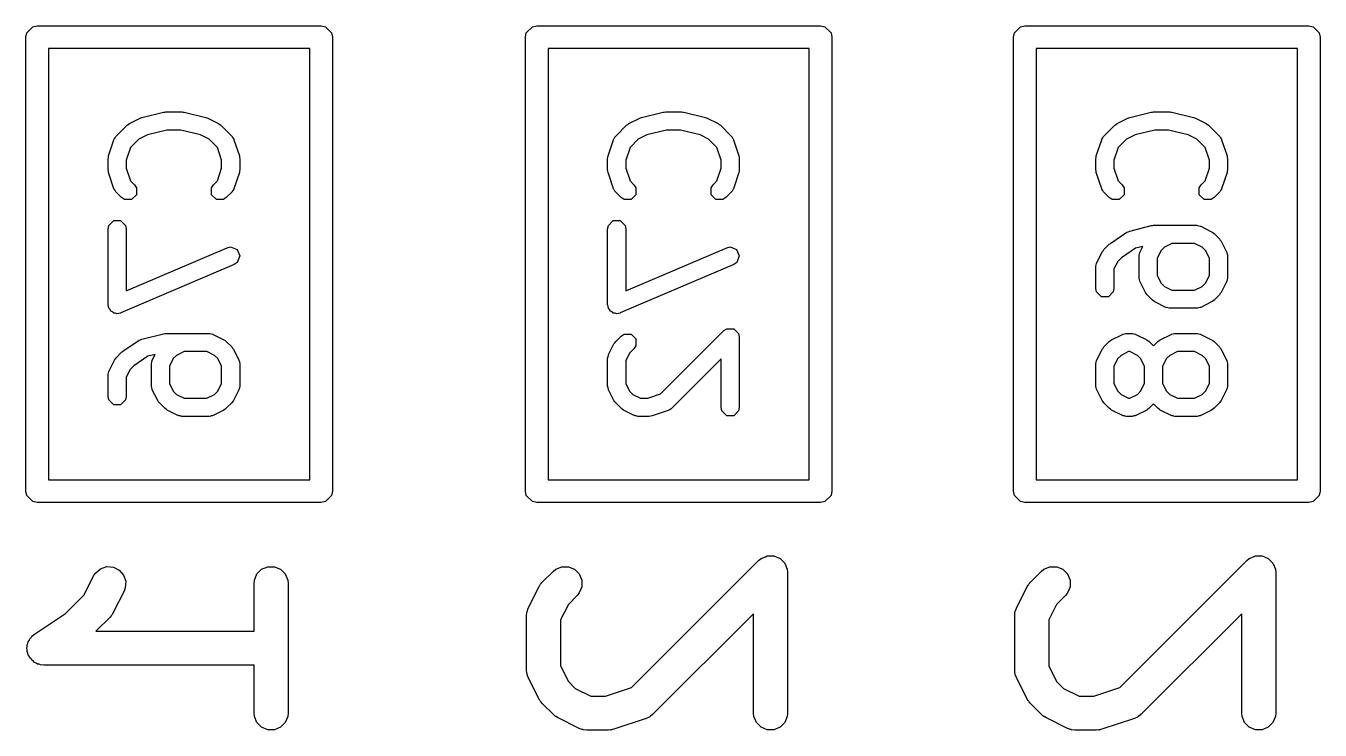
# Model space of a CAD drawing. Extents: x 2.01 to 5.6, y -4.28 to -1.65.
# Drawn here: x 3.4577 to 3.6821, y -3.9332 to -3.811 of the extents above; entities that cross this region are included whole.
import ezdxf

# ---------------------------------------------------------------- set-up
doc = ezdxf.new("R2010")
doc.units = 0
doc.header["$MEASUREMENT"] = 0
doc.layers.add('BLACK', color=7, linetype='CONTINUOUS')

msp = doc.modelspace()

# ---------------------------------------------------------------- linework, layer by layer
at = {"layer": 'BLACK', "linetype": 'CONTINUOUS'}
for p, q in [((3.45768, -3.81299), (3.45783, -3.81224)), ((3.45783, -3.81224), (3.45889, -3.81117)), ((3.45889, -3.81117), (3.45965, -3.81102)), ((3.45965, -3.81102), (3.50886, -3.81102)), ((3.50886, -3.81102), (3.50961, -3.81117)), ((3.50961, -3.81117), (3.51068, -3.81224)), ((3.51068, -3.81224), (3.51083, -3.81299)), ((3.54429, -3.81299), (3.54444, -3.81224)), ((3.54444, -3.81224), (3.54551, -3.81117)), ((3.54551, -3.81117), (3.54626, -3.81102)), ((3.54626, -3.81102), (3.59547, -3.81102)), ((3.59547, -3.81102), (3.59623, -3.81117)), ((3.59623, -3.81117), (3.59729, -3.81224)), ((3.59729, -3.81224), (3.59744, -3.81299)), ((3.62894, -3.81299), (3.62909, -3.81224)), ((3.62909, -3.81224), (3.63015, -3.81117)), ((3.63015, -3.81117), (3.63091, -3.81102)), ((3.63091, -3.81102), (3.68012, -3.81102)), ((3.68012, -3.81102), (3.68087, -3.81117)), ((3.68087, -3.81117), (3.68194, -3.81224)), ((3.68194, -3.81224), (3.68209, -3.81299)), ((3.45768, -3.89173), (3.45768, -3.81299)), ((3.46161, -3.81496), (3.46161, -3.88976)), ((3.50689, -3.81496), (3.46161, -3.81496)), ((3.50689, -3.88976), (3.50689, -3.81496)), ((3.51083, -3.81299), (3.51083, -3.89173)), ((3.54429, -3.89173), (3.54429, -3.81299)), ((3.54823, -3.81496), (3.54823, -3.88976)), ((3.5935, -3.81496), (3.54823, -3.81496)), ((3.5935, -3.88976), (3.5935, -3.81496)), ((3.59744, -3.81299), (3.59744, -3.89173)), ((3.62894, -3.89173), (3.62894, -3.81299)), ((3.63287, -3.81496), (3.63287, -3.88976)), ((3.67815, -3.81496), (3.63287, -3.81496)), ((3.67815, -3.88976), (3.67815, -3.81496)), ((3.68209, -3.81299), (3.68209, -3.89173)), ((3.47781, -3.82693), (3.48156, -3.82599)), ((3.48156, -3.82599), (3.48176, -3.82598)), ((3.48176, -3.82598), (3.48195, -3.82595)), ((3.48195, -3.82595), (3.48476, -3.82595)), ((3.48476, -3.82595), (3.48495, -3.82598)), ((3.48495, -3.82598), (3.48514, -3.82599)), ((3.48514, -3.82599), (3.48889, -3.82693)), ((3.56443, -3.82693), (3.56818, -3.82599)), ((3.56818, -3.82599), (3.56837, -3.82598)), ((3.56837, -3.82598), (3.56856, -3.82595)), ((3.56856, -3.82595), (3.57137, -3.82595)), ((3.57137, -3.82595), (3.57156, -3.82598)), ((3.57156, -3.82598), (3.57175, -3.82599)), ((3.57175, -3.82599), (3.5755, -3.82693)), ((3.64907, -3.82693), (3.65282, -3.82599)), ((3.65282, -3.82599), (3.65302, -3.82598)), ((3.65302, -3.82598), (3.65321, -3.82595)), ((3.65321, -3.82595), (3.65602, -3.82595)), ((3.65602, -3.82595), (3.65621, -3.82598)), ((3.65621, -3.82598), (3.6564, -3.82599)), ((3.6564, -3.82599), (3.66015, -3.82693)), ((3.47333, -3.83016), (3.47521, -3.82828)), ((3.47521, -3.82828), (3.47542, -3.82814)), ((3.47542, -3.82814), (3.47562, -3.82799)), ((3.47562, -3.82799), (3.47749, -3.82705)), ((3.47749, -3.82705), (3.47766, -3.827)), ((3.47766, -3.827), (3.47781, -3.82693)), ((3.48889, -3.82693), (3.48905, -3.827)), ((3.48905, -3.827), (3.48921, -3.82705)), ((3.48921, -3.82705), (3.49109, -3.82799)), ((3.49109, -3.82799), (3.49129, -3.82814)), ((3.49129, -3.82814), (3.4915, -3.82828)), ((3.4915, -3.82828), (3.49337, -3.83016)), ((3.55995, -3.83016), (3.56182, -3.82828)), ((3.56182, -3.82828), (3.56203, -3.82814)), ((3.56203, -3.82814), (3.56223, -3.82799)), ((3.56223, -3.82799), (3.56411, -3.82705)), ((3.56411, -3.82705), (3.56427, -3.827)), ((3.56427, -3.827), (3.56443, -3.82693)), ((3.5755, -3.82693), (3.57566, -3.827)), ((3.57566, -3.827), (3.57583, -3.82705)), ((3.57583, -3.82705), (3.5777, -3.82799)), ((3.5777, -3.82799), (3.5779, -3.82814)), ((3.5779, -3.82814), (3.57811, -3.82828)), ((3.57811, -3.82828), (3.57999, -3.83016)), ((3.64459, -3.83016), (3.64647, -3.82828)), ((3.64647, -3.82828), (3.64668, -3.82814)), ((3.64668, -3.82814), (3.64688, -3.82799)), ((3.64688, -3.82799), (3.64875, -3.82705)), ((3.64875, -3.82705), (3.64892, -3.827)), ((3.64892, -3.827), (3.64907, -3.82693)), ((3.66015, -3.82693), (3.66031, -3.827)), ((3.66031, -3.827), (3.66047, -3.82705)), ((3.66047, -3.82705), (3.66235, -3.82799)), ((3.66235, -3.82799), (3.66255, -3.82814)), ((3.66255, -3.82814), (3.66276, -3.82828)), ((3.66276, -3.82828), (3.66463, -3.83016)), ((3.47299, -3.83067), (3.47313, -3.83046)), ((3.47299, -3.8307), (3.47299, -3.83067)), ((3.47313, -3.83046), (3.47326, -3.83024)), ((3.47326, -3.83024), (3.47329, -3.83022)), ((3.47329, -3.83022), (3.47333, -3.83016)), ((3.47875, -3.82994), (3.47725, -3.83069)), ((3.48214, -3.8291), (3.47875, -3.82994)), ((3.48456, -3.8291), (3.48214, -3.8291)), ((3.48796, -3.82994), (3.48456, -3.8291)), ((3.48945, -3.83069), (3.48796, -3.82994)), ((3.49337, -3.83016), (3.49341, -3.83022)), ((3.49341, -3.83022), (3.49345, -3.83024)), ((3.49345, -3.83024), (3.49357, -3.83046)), ((3.49357, -3.83046), (3.49371, -3.83067)), ((3.49371, -3.83067), (3.49371, -3.8307)), ((3.55961, -3.83067), (3.55975, -3.83046)), ((3.55961, -3.8307), (3.55961, -3.83067)), ((3.55975, -3.83046), (3.55987, -3.83024)), ((3.55987, -3.83024), (3.5599, -3.83022)), ((3.5599, -3.83022), (3.55995, -3.83016)), ((3.56536, -3.82994), (3.56387, -3.83069)), ((3.56875, -3.8291), (3.56536, -3.82994)), ((3.57118, -3.8291), (3.56875, -3.8291)), ((3.57457, -3.82994), (3.57118, -3.8291)), ((3.57606, -3.83069), (3.57457, -3.82994)), ((3.57999, -3.83016), (3.58003, -3.83022)), ((3.58003, -3.83022), (3.58006, -3.83024)), ((3.58006, -3.83024), (3.58019, -3.83046)), ((3.58019, -3.83046), (3.58033, -3.83067)), ((3.58033, -3.83067), (3.58033, -3.8307)), ((3.64425, -3.83067), (3.64439, -3.83046)), ((3.64425, -3.8307), (3.64425, -3.83067)), ((3.64439, -3.83046), (3.64452, -3.83024)), ((3.64452, -3.83024), (3.64455, -3.83022)), ((3.64455, -3.83022), (3.64459, -3.83016)), ((3.65001, -3.82994), (3.64851, -3.83069)), ((3.6534, -3.8291), (3.65001, -3.82994)), ((3.65582, -3.8291), (3.6534, -3.8291)), ((3.65922, -3.82994), (3.65582, -3.8291)), ((3.66071, -3.83069), (3.65922, -3.82994)), ((3.66463, -3.83016), (3.66467, -3.83022)), ((3.66467, -3.83022), (3.66471, -3.83024)), ((3.66471, -3.83024), (3.66483, -3.83046)), ((3.66483, -3.83046), (3.66497, -3.83067)), ((3.66497, -3.83067), (3.66497, -3.8307)), ((3.47202, -3.83359), (3.47295, -3.83077)), ((3.47295, -3.83077), (3.47299, -3.8307)), ((3.47582, -3.83212), (3.47508, -3.83434)), ((3.47725, -3.83069), (3.47582, -3.83212)), ((3.49088, -3.83212), (3.48945, -3.83069)), ((3.49162, -3.83434), (3.49088, -3.83212)), ((3.49371, -3.8307), (3.49375, -3.83077)), ((3.49375, -3.83077), (3.49469, -3.83359)), ((3.55863, -3.83359), (3.55957, -3.83077)), ((3.55957, -3.83077), (3.55961, -3.8307)), ((3.56244, -3.83212), (3.5617, -3.83434)), ((3.56387, -3.83069), (3.56244, -3.83212)), ((3.5775, -3.83212), (3.57606, -3.83069)), ((3.57823, -3.83434), (3.5775, -3.83212)), ((3.58033, -3.8307), (3.58037, -3.83077)), ((3.58037, -3.83077), (3.5813, -3.83359)), ((3.64328, -3.83359), (3.64421, -3.83077)), ((3.64421, -3.83077), (3.64425, -3.8307)), ((3.64708, -3.83212), (3.64634, -3.83434)), ((3.64851, -3.83069), (3.64708, -3.83212)), ((3.66214, -3.83212), (3.66071, -3.83069)), ((3.66288, -3.83434), (3.66214, -3.83212)), ((3.66497, -3.8307), (3.66501, -3.83077)), ((3.66501, -3.83077), (3.66595, -3.83359)), ((3.47193, -3.83408), (3.47198, -3.83384)), ((3.47193, -3.83596), (3.47193, -3.83408)), ((3.47198, -3.83384), (3.47202, -3.83359)), ((3.47508, -3.83434), (3.47508, -3.8357)), ((3.49162, -3.8357), (3.49162, -3.83434)), ((3.49469, -3.83359), (3.49472, -3.83384)), ((3.49472, -3.83384), (3.49477, -3.83408)), ((3.49477, -3.83408), (3.49477, -3.83596)), ((3.55855, -3.83408), (3.5586, -3.83384)), ((3.55855, -3.83596), (3.55855, -3.83408)), ((3.5586, -3.83384), (3.55863, -3.83359)), ((3.5617, -3.83434), (3.5617, -3.8357)), ((3.57823, -3.8357), (3.57823, -3.83434)), ((3.5813, -3.83359), (3.58133, -3.83384)), ((3.58133, -3.83384), (3.58138, -3.83408)), ((3.58138, -3.83408), (3.58138, -3.83596)), ((3.64319, -3.83408), (3.64324, -3.83384)), ((3.64319, -3.83596), (3.64319, -3.83408)), ((3.64324, -3.83384), (3.64328, -3.83359)), ((3.64634, -3.83434), (3.64634, -3.8357)), ((3.66288, -3.8357), (3.66288, -3.83434)), ((3.66595, -3.83359), (3.66598, -3.83384)), ((3.66598, -3.83384), (3.66603, -3.83408)), ((3.66603, -3.83408), (3.66603, -3.83596)), ((3.47198, -3.83621), (3.47193, -3.83596)), ((3.47202, -3.83646), (3.47198, -3.83621)), ((3.47295, -3.83927), (3.47202, -3.83646)), ((3.47508, -3.8357), (3.47582, -3.83792)), ((3.49088, -3.83792), (3.49162, -3.8357)), ((3.49469, -3.83646), (3.49375, -3.83927)), ((3.49472, -3.83621), (3.49469, -3.83646)), ((3.49477, -3.83596), (3.49472, -3.83621)), ((3.5586, -3.83621), (3.55855, -3.83596)), ((3.55863, -3.83646), (3.5586, -3.83621)), ((3.55957, -3.83927), (3.55863, -3.83646)), ((3.5617, -3.8357), (3.56244, -3.83792)), ((3.5775, -3.83792), (3.57823, -3.8357)), ((3.5813, -3.83646), (3.58037, -3.83927)), ((3.58133, -3.83621), (3.5813, -3.83646)), ((3.58138, -3.83596), (3.58133, -3.83621)), ((3.64324, -3.83621), (3.64319, -3.83596)), ((3.64328, -3.83646), (3.64324, -3.83621)), ((3.64421, -3.83927), (3.64328, -3.83646)), ((3.64634, -3.8357), (3.64708, -3.83792)), ((3.66214, -3.83792), (3.66288, -3.8357)), ((3.66595, -3.83646), (3.66501, -3.83927)), ((3.66598, -3.83621), (3.66595, -3.83646)), ((3.66603, -3.83596), (3.66598, -3.83621)), ((3.47299, -3.83934), (3.47295, -3.83927)), ((3.47299, -3.83937), (3.47299, -3.83934)), ((3.47313, -3.83958), (3.47299, -3.83937)), ((3.47326, -3.8398), (3.47313, -3.83958)), ((3.47582, -3.83792), (3.4765, -3.83859)), ((3.4765, -3.83859), (3.47684, -3.8391)), ((3.47684, -3.8391), (3.47684, -3.84031)), ((3.48987, -3.8391), (3.49021, -3.83859)), ((3.48987, -3.84031), (3.48987, -3.8391)), ((3.49021, -3.83859), (3.49088, -3.83792)), ((3.49357, -3.83958), (3.49345, -3.8398)), ((3.49371, -3.83937), (3.49357, -3.83958)), ((3.49375, -3.83927), (3.49371, -3.83934)), ((3.49371, -3.83934), (3.49371, -3.83937)), ((3.55961, -3.83934), (3.55957, -3.83927)), ((3.55961, -3.83937), (3.55961, -3.83934)), ((3.55975, -3.83958), (3.55961, -3.83937)), ((3.55987, -3.8398), (3.55975, -3.83958)), ((3.56244, -3.83792), (3.56311, -3.83859)), ((3.56311, -3.83859), (3.56345, -3.8391)), ((3.56345, -3.8391), (3.56345, -3.84031)), ((3.57648, -3.8391), (3.57682, -3.83859)), ((3.57648, -3.84031), (3.57648, -3.8391)), ((3.57682, -3.83859), (3.5775, -3.83792)), ((3.58019, -3.83958), (3.58006, -3.8398)), ((3.58033, -3.83937), (3.58019, -3.83958)), ((3.58037, -3.83927), (3.58033, -3.83934)), ((3.58033, -3.83934), (3.58033, -3.83937)), ((3.64425, -3.83934), (3.64421, -3.83927)), ((3.64425, -3.83937), (3.64425, -3.83934)), ((3.64439, -3.83958), (3.64425, -3.83937)), ((3.64452, -3.8398), (3.64439, -3.83958)), ((3.64708, -3.83792), (3.64776, -3.83859)), ((3.64776, -3.83859), (3.6481, -3.8391)), ((3.6481, -3.8391), (3.6481, -3.84031)), ((3.66112, -3.84031), (3.66112, -3.8391)), ((3.66112, -3.8391), (3.66147, -3.83859)), ((3.66147, -3.83859), (3.66214, -3.83792)), ((3.66483, -3.83958), (3.66471, -3.8398)), ((3.66497, -3.83937), (3.66483, -3.83958)), ((3.66501, -3.83927), (3.66497, -3.83934)), ((3.66497, -3.83934), (3.66497, -3.83937)), ((3.47329, -3.83982), (3.47326, -3.8398)), ((3.47333, -3.83988), (3.47329, -3.83982)), ((3.47427, -3.84082), (3.47333, -3.83988)), ((3.47478, -3.84116), (3.47427, -3.84082)), ((3.47599, -3.84116), (3.47478, -3.84116)), ((3.47684, -3.84031), (3.47599, -3.84116)), ((3.49072, -3.84116), (3.48987, -3.84031)), ((3.49192, -3.84116), (3.49072, -3.84116)), ((3.49243, -3.84082), (3.49192, -3.84116)), ((3.49337, -3.83988), (3.49243, -3.84082)), ((3.49341, -3.83982), (3.49337, -3.83988)), ((3.49345, -3.8398), (3.49341, -3.83982)), ((3.5599, -3.83982), (3.55987, -3.8398)), ((3.55995, -3.83988), (3.5599, -3.83982)), ((3.56089, -3.84082), (3.55995, -3.83988)), ((3.5614, -3.84116), (3.56089, -3.84082)), ((3.5626, -3.84116), (3.5614, -3.84116)), ((3.56345, -3.84031), (3.5626, -3.84116)), ((3.57733, -3.84116), (3.57648, -3.84031)), ((3.57854, -3.84116), (3.57733, -3.84116)), ((3.57905, -3.84082), (3.57854, -3.84116)), ((3.57999, -3.83988), (3.57905, -3.84082)), ((3.58003, -3.83982), (3.57999, -3.83988)), ((3.58006, -3.8398), (3.58003, -3.83982)), ((3.64455, -3.83982), (3.64452, -3.8398)), ((3.64459, -3.83988), (3.64455, -3.83982)), ((3.64553, -3.84082), (3.64459, -3.83988)), ((3.64604, -3.84116), (3.64553, -3.84082)), ((3.64725, -3.84116), (3.64604, -3.84116)), ((3.6481, -3.84031), (3.64725, -3.84116)), ((3.66198, -3.84116), (3.66112, -3.84031)), ((3.66318, -3.84116), (3.66198, -3.84116)), ((3.66369, -3.84082), (3.66318, -3.84116)), ((3.66463, -3.83988), (3.66369, -3.84082)), ((3.66467, -3.83982), (3.66463, -3.83988)), ((3.66471, -3.8398), (3.66467, -3.83982)), ((3.47193, -3.84627), (3.47205, -3.84567)), ((3.47193, -3.85939), (3.47193, -3.84627)), ((3.47205, -3.84567), (3.47291, -3.84481)), ((3.47291, -3.84481), (3.47411, -3.84481)), ((3.47411, -3.84481), (3.47496, -3.84567)), ((3.47496, -3.84567), (3.47508, -3.84627)), ((3.47508, -3.84627), (3.47508, -3.857)), ((3.55855, -3.84627), (3.55867, -3.84567)), ((3.55855, -3.85939), (3.55855, -3.84627)), ((3.55867, -3.84567), (3.55952, -3.84481)), ((3.55952, -3.84481), (3.56073, -3.84481)), ((3.56073, -3.84481), (3.56158, -3.84567)), ((3.56158, -3.84567), (3.5617, -3.84627)), ((3.5617, -3.84627), (3.5617, -3.857)), ((3.64907, -3.84662), (3.65282, -3.84568)), ((3.65282, -3.84568), (3.65302, -3.84567)), ((3.65302, -3.84567), (3.65321, -3.84563)), ((3.65321, -3.84563), (3.66071, -3.84563)), ((3.66071, -3.84563), (3.66078, -3.84565)), ((3.66078, -3.84565), (3.66082, -3.84564)), ((3.66082, -3.84564), (3.66106, -3.8457)), ((3.66106, -3.8457), (3.66131, -3.84575)), ((3.66131, -3.84575), (3.66133, -3.84578)), ((3.66133, -3.84578), (3.66141, -3.8458)), ((3.66141, -3.8458), (3.66328, -3.84674)), ((3.64577, -3.84871), (3.64858, -3.84683)), ((3.64858, -3.84683), (3.64883, -3.84673)), ((3.64883, -3.84673), (3.64907, -3.84662)), ((3.66328, -3.84674), (3.66348, -3.84689)), ((3.66348, -3.84689), (3.66369, -3.84703)), ((3.66369, -3.84703), (3.66463, -3.84797)), ((3.66463, -3.84797), (3.66477, -3.84818)), ((3.66477, -3.84818), (3.66493, -3.84838)), ((3.66493, -3.84838), (3.66586, -3.85025)), ((3.47508, -3.857), (3.49257, -3.84951)), ((3.49257, -3.84951), (3.49318, -3.84938)), ((3.49318, -3.84938), (3.49429, -3.84983)), ((3.49429, -3.84983), (3.49477, -3.85094)), ((3.5617, -3.857), (3.57919, -3.84951)), ((3.57919, -3.84951), (3.57979, -3.84938)), ((3.57979, -3.84938), (3.58091, -3.84983)), ((3.58091, -3.84983), (3.58138, -3.85094)), ((3.64336, -3.85213), (3.6443, -3.85025)), ((3.6443, -3.85025), (3.64445, -3.85005)), ((3.64445, -3.85005), (3.64459, -3.84984)), ((3.64459, -3.84984), (3.64553, -3.84891)), ((3.64553, -3.84891), (3.64566, -3.84882)), ((3.64566, -3.84882), (3.64577, -3.84871)), ((3.6501, -3.84961), (3.64765, -3.85124)), ((3.65134, -3.8493), (3.6501, -3.84961)), ((3.6507, -3.85084), (3.65076, -3.8506)), ((3.65071, -3.85088), (3.6507, -3.85084)), ((3.65076, -3.8506), (3.65081, -3.85035)), ((3.65081, -3.85035), (3.65084, -3.85033)), ((3.65084, -3.85033), (3.65086, -3.85025)), ((3.65086, -3.85025), (3.65134, -3.8493)), ((3.6545, -3.85001), (3.65384, -3.85133)), ((3.65508, -3.84944), (3.6545, -3.85001)), ((3.65639, -3.84878), (3.65508, -3.84944)), ((3.66033, -3.84878), (3.65639, -3.84878)), ((3.66165, -3.84944), (3.66033, -3.84878)), ((3.66222, -3.85001), (3.66165, -3.84944)), ((3.66288, -3.85133), (3.66222, -3.85001)), ((3.66586, -3.85025), (3.66588, -3.85033)), ((3.66588, -3.85033), (3.66591, -3.85035)), ((3.66591, -3.85035), (3.66596, -3.8506)), ((3.66596, -3.8506), (3.66603, -3.85084)), ((3.66603, -3.85084), (3.66601, -3.85088)), ((3.49382, -3.8524), (3.47413, -3.86084)), ((3.49432, -3.85206), (3.49382, -3.8524)), ((3.49477, -3.85094), (3.49432, -3.85206)), ((3.58043, -3.8524), (3.56074, -3.86084)), ((3.58094, -3.85206), (3.58043, -3.8524)), ((3.58138, -3.85094), (3.58094, -3.85206)), ((3.64319, -3.85283), (3.64321, -3.85275)), ((3.64319, -3.85658), (3.64319, -3.85283)), ((3.6432, -3.85272), (3.64327, -3.85248)), ((3.64321, -3.85275), (3.6432, -3.85272)), ((3.64327, -3.85248), (3.64331, -3.85223)), ((3.64331, -3.85223), (3.64334, -3.8522)), ((3.64334, -3.8522), (3.64336, -3.85213)), ((3.647, -3.85189), (3.64634, -3.8532)), ((3.64765, -3.85124), (3.647, -3.85189)), ((3.65069, -3.85096), (3.65071, -3.85088)), ((3.65069, -3.85471), (3.65069, -3.85096)), ((3.65384, -3.85133), (3.65384, -3.85433)), ((3.66288, -3.85433), (3.66288, -3.85133)), ((3.66601, -3.85088), (3.66603, -3.85096)), ((3.66603, -3.85096), (3.66603, -3.85471)), ((3.64634, -3.8532), (3.64634, -3.85658)), ((3.65071, -3.85478), (3.65069, -3.85471)), ((3.6507, -3.85482), (3.65071, -3.85478)), ((3.65076, -3.85506), (3.6507, -3.85482)), ((3.65081, -3.85531), (3.65076, -3.85506)), ((3.65084, -3.85533), (3.65081, -3.85531)), ((3.65086, -3.85541), (3.65084, -3.85533)), ((3.65384, -3.85433), (3.6545, -3.85565)), ((3.66222, -3.85565), (3.66288, -3.85433)), ((3.66588, -3.85533), (3.66586, -3.85541)), ((3.66591, -3.85531), (3.66588, -3.85533)), ((3.66596, -3.85506), (3.66591, -3.85531)), ((3.66603, -3.85482), (3.66596, -3.85506)), ((3.66603, -3.85471), (3.66601, -3.85478)), ((3.66601, -3.85478), (3.66603, -3.85482)), ((3.64331, -3.85718), (3.64319, -3.85658)), ((3.64417, -3.85804), (3.64331, -3.85718)), ((3.64622, -3.85718), (3.64537, -3.85804)), ((3.64634, -3.85658), (3.64622, -3.85718)), ((3.6518, -3.85728), (3.65086, -3.85541)), ((3.65195, -3.85748), (3.6518, -3.85728)), ((3.65209, -3.85769), (3.65195, -3.85748)), ((3.6545, -3.85565), (3.65508, -3.85622)), ((3.65508, -3.85622), (3.65639, -3.85688)), ((3.65639, -3.85688), (3.66033, -3.85688)), ((3.66033, -3.85688), (3.66165, -3.85622)), ((3.66165, -3.85622), (3.66222, -3.85565)), ((3.66477, -3.85748), (3.66463, -3.85769)), ((3.66493, -3.85728), (3.66477, -3.85748)), ((3.66586, -3.85541), (3.66493, -3.85728)), ((3.47194, -3.85941), (3.47193, -3.85939)), ((3.47194, -3.85943), (3.47194, -3.85941)), ((3.47194, -3.85941), (3.47194, -3.85941)), ((3.47205, -3.86), (3.47194, -3.85943)), ((3.55855, -3.85941), (3.55855, -3.85939)), ((3.55856, -3.85943), (3.55855, -3.85941)), ((3.55855, -3.85941), (3.55855, -3.85941)), ((3.55867, -3.86), (3.55856, -3.85943)), ((3.64537, -3.85804), (3.64417, -3.85804)), ((3.65303, -3.85863), (3.65209, -3.85769)), ((3.65324, -3.85877), (3.65303, -3.85863)), ((3.65344, -3.85893), (3.65324, -3.85877)), ((3.65531, -3.85986), (3.65344, -3.85893)), ((3.66328, -3.85893), (3.66141, -3.85986)), ((3.66348, -3.85877), (3.66328, -3.85893)), ((3.66369, -3.85863), (3.66348, -3.85877)), ((3.66463, -3.85769), (3.66369, -3.85863)), ((3.47228, -3.86022), (3.47205, -3.86)), ((3.47241, -3.86052), (3.47228, -3.86022)), ((3.47269, -3.86063), (3.47241, -3.86052)), ((3.47291, -3.86085), (3.47269, -3.86063)), ((3.47323, -3.86085), (3.47291, -3.86085)), ((3.47353, -3.86097), (3.47323, -3.86085)), ((3.47409, -3.86085), (3.47353, -3.86097)), ((3.47411, -3.86085), (3.47409, -3.86085)), ((3.47412, -3.86084), (3.47411, -3.86085)), ((3.47413, -3.86084), (3.47412, -3.86084)), ((3.5589, -3.86022), (3.55867, -3.86)), ((3.55902, -3.86052), (3.5589, -3.86022)), ((3.55931, -3.86063), (3.55902, -3.86052)), ((3.55952, -3.86085), (3.55931, -3.86063)), ((3.55984, -3.86085), (3.55952, -3.86085)), ((3.56014, -3.86097), (3.55984, -3.86085)), ((3.56071, -3.86085), (3.56014, -3.86097)), ((3.56073, -3.86085), (3.56071, -3.86085)), ((3.56074, -3.86084), (3.56073, -3.86084)), ((3.56073, -3.86084), (3.56073, -3.86085)), ((3.65539, -3.85988), (3.65531, -3.85986)), ((3.65542, -3.85991), (3.65539, -3.85988)), ((3.65566, -3.85996), (3.65542, -3.85991)), ((3.65591, -3.86003), (3.65566, -3.85996)), ((3.65594, -3.86001), (3.65591, -3.86003)), ((3.65602, -3.86003), (3.65594, -3.86001)), ((3.66071, -3.86003), (3.65602, -3.86003)), ((3.66078, -3.86001), (3.66071, -3.86003)), ((3.66082, -3.86003), (3.66078, -3.86001)), ((3.66106, -3.85996), (3.66082, -3.86003)), ((3.66131, -3.85991), (3.66106, -3.85996)), ((3.66133, -3.85988), (3.66131, -3.85991)), ((3.66141, -3.85986), (3.66133, -3.85988)), ((3.56771, -3.87489), (3.5787, -3.8639)), ((3.5787, -3.8639), (3.57921, -3.86356)), ((3.57921, -3.86356), (3.58041, -3.86356)), ((3.58041, -3.86356), (3.58126, -3.86441)), ((3.47451, -3.86746), (3.47732, -3.86558)), ((3.47732, -3.86558), (3.47757, -3.86548)), ((3.47757, -3.86548), (3.47781, -3.86536)), ((3.47781, -3.86536), (3.48156, -3.86443)), ((3.48156, -3.86443), (3.48176, -3.86442)), ((3.48176, -3.86442), (3.48195, -3.86438)), ((3.48195, -3.86438), (3.48945, -3.86438)), ((3.48945, -3.86438), (3.48952, -3.86439)), ((3.48952, -3.86439), (3.48956, -3.86438)), ((3.48956, -3.86438), (3.4898, -3.86445)), ((3.4898, -3.86445), (3.49005, -3.8645)), ((3.49005, -3.8645), (3.49007, -3.86452)), ((3.49007, -3.86452), (3.49015, -3.86455)), ((3.49015, -3.86455), (3.49202, -3.86548)), ((3.49202, -3.86548), (3.49222, -3.86564)), ((3.49222, -3.86564), (3.49243, -3.86578)), ((3.49243, -3.86578), (3.49337, -3.86672)), ((3.55872, -3.86806), (3.55965, -3.86619)), ((3.55965, -3.86619), (3.55981, -3.86599)), ((3.55981, -3.86599), (3.55995, -3.86578)), ((3.55995, -3.86578), (3.56089, -3.86484)), ((3.56089, -3.86484), (3.5614, -3.8645)), ((3.5614, -3.8645), (3.5626, -3.8645)), ((3.5626, -3.8645), (3.56345, -3.86535)), ((3.56345, -3.86656), (3.56311, -3.86707)), ((3.56345, -3.86535), (3.56345, -3.86656)), ((3.58126, -3.86441), (3.58126, -3.86441)), ((3.58126, -3.86441), (3.58138, -3.86502)), ((3.58138, -3.86502), (3.58138, -3.8772)), ((3.64459, -3.86672), (3.64553, -3.86578)), ((3.64553, -3.86578), (3.64574, -3.86564)), ((3.64574, -3.86564), (3.64594, -3.86548)), ((3.64594, -3.86548), (3.64781, -3.86455)), ((3.64781, -3.86455), (3.64789, -3.86452)), ((3.64789, -3.86452), (3.64792, -3.8645)), ((3.64792, -3.8645), (3.64816, -3.86445)), ((3.64816, -3.86445), (3.64841, -3.86438)), ((3.64841, -3.86438), (3.64844, -3.86439)), ((3.64844, -3.86439), (3.64852, -3.86438)), ((3.64852, -3.86438), (3.64946, -3.86438)), ((3.64946, -3.86438), (3.64953, -3.86439)), ((3.64953, -3.86439), (3.64957, -3.86438)), ((3.64957, -3.86438), (3.64981, -3.86445)), ((3.64981, -3.86445), (3.65006, -3.8645)), ((3.65006, -3.8645), (3.65008, -3.86452)), ((3.65008, -3.86452), (3.65016, -3.86455)), ((3.65016, -3.86455), (3.65204, -3.86548)), ((3.65204, -3.86548), (3.65223, -3.86564)), ((3.65223, -3.86564), (3.65244, -3.86578)), ((3.65244, -3.86578), (3.65321, -3.86654)), ((3.65321, -3.86654), (3.65397, -3.86578)), ((3.65397, -3.86578), (3.65418, -3.86564)), ((3.65418, -3.86564), (3.65438, -3.86548)), ((3.65438, -3.86548), (3.65625, -3.86455)), ((3.65625, -3.86455), (3.65633, -3.86452)), ((3.65633, -3.86452), (3.65635, -3.8645)), ((3.65635, -3.8645), (3.6566, -3.86445)), ((3.6566, -3.86445), (3.65684, -3.86438)), ((3.65684, -3.86438), (3.65688, -3.86439)), ((3.65688, -3.86439), (3.65696, -3.86438)), ((3.65696, -3.86438), (3.66071, -3.86438)), ((3.66071, -3.86438), (3.66078, -3.86439)), ((3.66078, -3.86439), (3.66082, -3.86438)), ((3.66082, -3.86438), (3.66106, -3.86445)), ((3.66106, -3.86445), (3.66131, -3.8645)), ((3.66131, -3.8645), (3.66133, -3.86452)), ((3.66133, -3.86452), (3.66141, -3.86455)), ((3.66141, -3.86455), (3.66328, -3.86548)), ((3.66328, -3.86548), (3.66348, -3.86564)), ((3.66348, -3.86564), (3.66369, -3.86578)), ((3.66369, -3.86578), (3.66463, -3.86672)), ((3.47304, -3.869), (3.47319, -3.8688)), ((3.47319, -3.8688), (3.47333, -3.86859)), ((3.47333, -3.86859), (3.47427, -3.86765)), ((3.47427, -3.86765), (3.4744, -3.86757)), ((3.4744, -3.86757), (3.47451, -3.86746)), ((3.47884, -3.86835), (3.47639, -3.86999)), ((3.48008, -3.86804), (3.47884, -3.86835)), ((3.4796, -3.869), (3.48008, -3.86804)), ((3.48324, -3.86876), (3.48258, -3.87008)), ((3.48382, -3.86819), (3.48324, -3.86876)), ((3.48513, -3.86753), (3.48382, -3.86819)), ((3.48907, -3.86753), (3.48513, -3.86753)), ((3.49039, -3.86819), (3.48907, -3.86753)), ((3.49096, -3.86876), (3.49039, -3.86819)), ((3.49162, -3.87008), (3.49096, -3.86876)), ((3.49337, -3.86672), (3.49351, -3.86693)), ((3.49351, -3.86693), (3.49367, -3.86712)), ((3.49367, -3.86712), (3.4946, -3.869)), ((3.55855, -3.86865), (3.55862, -3.86841)), ((3.55856, -3.86869), (3.55855, -3.86865)), ((3.55855, -3.86877), (3.55856, -3.86869)), ((3.55855, -3.87345), (3.55855, -3.86877)), ((3.55862, -3.86841), (3.55867, -3.86816)), ((3.55867, -3.86816), (3.55869, -3.86814)), ((3.55869, -3.86814), (3.55872, -3.86806)), ((3.56236, -3.86782), (3.5617, -3.86914)), ((3.56311, -3.86707), (3.56236, -3.86782)), ((3.57823, -3.86882), (3.56967, -3.87738)), ((3.57823, -3.8772), (3.57823, -3.86882)), ((3.64336, -3.869), (3.6443, -3.86712)), ((3.6443, -3.86712), (3.64445, -3.86693)), ((3.64445, -3.86693), (3.64459, -3.86672)), ((3.647, -3.86876), (3.64634, -3.87008)), ((3.64758, -3.86819), (3.647, -3.86876)), ((3.64889, -3.86753), (3.64758, -3.86819)), ((3.64908, -3.86753), (3.64889, -3.86753)), ((3.6504, -3.86819), (3.64908, -3.86753)), ((3.65097, -3.86876), (3.6504, -3.86819)), ((3.65163, -3.87008), (3.65097, -3.86876)), ((3.65544, -3.86876), (3.65478, -3.87008)), ((3.65601, -3.86819), (3.65544, -3.86876)), ((3.65733, -3.86753), (3.65601, -3.86819)), ((3.66033, -3.86753), (3.65733, -3.86753)), ((3.66165, -3.86819), (3.66033, -3.86753)), ((3.66222, -3.86876), (3.66165, -3.86819)), ((3.66288, -3.87008), (3.66222, -3.86876)), ((3.66463, -3.86672), (3.66477, -3.86693)), ((3.66477, -3.86693), (3.66493, -3.86712)), ((3.66493, -3.86712), (3.66586, -3.869)), ((3.47201, -3.87122), (3.47205, -3.87098)), ((3.47205, -3.87098), (3.47208, -3.87095)), ((3.47208, -3.87095), (3.4721, -3.87087)), ((3.4721, -3.87087), (3.47304, -3.869)), ((3.47574, -3.87064), (3.47508, -3.87195)), ((3.47639, -3.86999), (3.47574, -3.87064)), ((3.47943, -3.8697), (3.47945, -3.86963)), ((3.47943, -3.87345), (3.47943, -3.8697)), ((3.47944, -3.86959), (3.4795, -3.86935)), ((3.47945, -3.86963), (3.47944, -3.86959)), ((3.4795, -3.86935), (3.47955, -3.8691)), ((3.47955, -3.8691), (3.47958, -3.86908)), ((3.47958, -3.86908), (3.4796, -3.869)), ((3.48258, -3.87008), (3.48258, -3.87308)), ((3.49162, -3.87308), (3.49162, -3.87008)), ((3.4946, -3.869), (3.49462, -3.86908)), ((3.49462, -3.86908), (3.49465, -3.8691)), ((3.49465, -3.8691), (3.4947, -3.86935)), ((3.4947, -3.86935), (3.49477, -3.86959)), ((3.49477, -3.86959), (3.49475, -3.86963)), ((3.49475, -3.86963), (3.49477, -3.8697)), ((3.49477, -3.8697), (3.49477, -3.87345)), ((3.5617, -3.86914), (3.5617, -3.87308)), ((3.64319, -3.8697), (3.64321, -3.86963)), ((3.64319, -3.87345), (3.64319, -3.8697)), ((3.6432, -3.86959), (3.64327, -3.86935)), ((3.64321, -3.86963), (3.6432, -3.86959)), ((3.64327, -3.86935), (3.64331, -3.8691)), ((3.64331, -3.8691), (3.64334, -3.86908)), ((3.64334, -3.86908), (3.64336, -3.869)), ((3.64634, -3.87008), (3.64634, -3.87308)), ((3.65163, -3.87308), (3.65163, -3.87008)), ((3.65478, -3.87008), (3.65478, -3.87308)), ((3.66288, -3.87308), (3.66288, -3.87008)), ((3.66586, -3.869), (3.66588, -3.86908)), ((3.66588, -3.86908), (3.66591, -3.8691)), ((3.66591, -3.8691), (3.66596, -3.86935)), ((3.66596, -3.86935), (3.66603, -3.86959)), ((3.66603, -3.86959), (3.66601, -3.86963)), ((3.66601, -3.86963), (3.66603, -3.8697)), ((3.66603, -3.8697), (3.66603, -3.87345)), ((3.47193, -3.87158), (3.47195, -3.8715)), ((3.47193, -3.87533), (3.47193, -3.87158)), ((3.47194, -3.87147), (3.47201, -3.87122)), ((3.47195, -3.8715), (3.47194, -3.87147)), ((3.47508, -3.87195), (3.47508, -3.87533)), ((3.48258, -3.87308), (3.48324, -3.8744)), ((3.49096, -3.8744), (3.49162, -3.87308)), ((3.5617, -3.87308), (3.56236, -3.8744)), ((3.64634, -3.87308), (3.647, -3.8744)), ((3.65097, -3.8744), (3.65163, -3.87308)), ((3.65478, -3.87308), (3.65544, -3.8744)), ((3.66222, -3.8744), (3.66288, -3.87308)), ((3.47205, -3.87593), (3.47193, -3.87533)), ((3.47508, -3.87533), (3.47496, -3.87593)), ((3.47945, -3.87353), (3.47943, -3.87345)), ((3.47944, -3.87356), (3.47945, -3.87353)), ((3.4795, -3.87381), (3.47944, -3.87356)), ((3.47955, -3.87406), (3.4795, -3.87381)), ((3.47958, -3.87408), (3.47955, -3.87406)), ((3.4796, -3.87416), (3.47958, -3.87408)), ((3.48054, -3.87603), (3.4796, -3.87416)), ((3.48324, -3.8744), (3.48382, -3.87497)), ((3.48382, -3.87497), (3.48513, -3.87563)), ((3.48907, -3.87563), (3.49039, -3.87497)), ((3.49039, -3.87497), (3.49096, -3.8744)), ((3.4946, -3.87416), (3.49367, -3.87603)), ((3.49462, -3.87408), (3.4946, -3.87416)), ((3.49465, -3.87406), (3.49462, -3.87408)), ((3.4947, -3.87381), (3.49465, -3.87406)), ((3.49477, -3.87356), (3.4947, -3.87381)), ((3.49477, -3.87345), (3.49475, -3.87353)), ((3.49475, -3.87353), (3.49477, -3.87356)), ((3.55856, -3.87353), (3.55855, -3.87345)), ((3.55855, -3.87356), (3.55856, -3.87353)), ((3.55862, -3.87381), (3.55855, -3.87356)), ((3.55867, -3.87406), (3.55862, -3.87381)), ((3.55869, -3.87408), (3.55867, -3.87406)), ((3.55872, -3.87416), (3.55869, -3.87408)), ((3.55965, -3.87603), (3.55872, -3.87416)), ((3.56236, -3.8744), (3.56293, -3.87497)), ((3.56293, -3.87497), (3.56425, -3.87563)), ((3.56549, -3.87563), (3.56771, -3.87489)), ((3.64321, -3.87353), (3.64319, -3.87345)), ((3.6432, -3.87356), (3.64321, -3.87353)), ((3.64327, -3.87381), (3.6432, -3.87356)), ((3.64331, -3.87406), (3.64327, -3.87381)), ((3.64334, -3.87408), (3.64331, -3.87406)), ((3.64336, -3.87416), (3.64334, -3.87408)), ((3.6443, -3.87603), (3.64336, -3.87416)), ((3.647, -3.8744), (3.64758, -3.87497)), ((3.64758, -3.87497), (3.64889, -3.87563)), ((3.64908, -3.87563), (3.6504, -3.87497)), ((3.6504, -3.87497), (3.65097, -3.8744)), ((3.65544, -3.8744), (3.65601, -3.87497)), ((3.65601, -3.87497), (3.65733, -3.87563)), ((3.66033, -3.87563), (3.66165, -3.87497)), ((3.66165, -3.87497), (3.66222, -3.8744)), ((3.66586, -3.87416), (3.66493, -3.87603)), ((3.66588, -3.87408), (3.66586, -3.87416)), ((3.66591, -3.87406), (3.66588, -3.87408)), ((3.66596, -3.87381), (3.66591, -3.87406)), ((3.66603, -3.87356), (3.66596, -3.87381)), ((3.66603, -3.87345), (3.66601, -3.87353)), ((3.66601, -3.87353), (3.66603, -3.87356)), ((3.47291, -3.87678), (3.47205, -3.87593)), ((3.47411, -3.87678), (3.47291, -3.87678)), ((3.47496, -3.87593), (3.47411, -3.87678)), ((3.48069, -3.87623), (3.48054, -3.87603)), ((3.48083, -3.87644), (3.48069, -3.87623)), ((3.48177, -3.87738), (3.48083, -3.87644)), ((3.48198, -3.87752), (3.48177, -3.87738)), ((3.48218, -3.87767), (3.48198, -3.87752)), ((3.48405, -3.87861), (3.48218, -3.87767)), ((3.48513, -3.87563), (3.48907, -3.87563)), ((3.49202, -3.87767), (3.49015, -3.87861)), ((3.49222, -3.87752), (3.49202, -3.87767)), ((3.49243, -3.87738), (3.49222, -3.87752)), ((3.49337, -3.87644), (3.49243, -3.87738)), ((3.49351, -3.87623), (3.49337, -3.87644)), ((3.49367, -3.87603), (3.49351, -3.87623)), ((3.55981, -3.87623), (3.55965, -3.87603)), ((3.55995, -3.87644), (3.55981, -3.87623)), ((3.56089, -3.87738), (3.55995, -3.87644)), ((3.56109, -3.87752), (3.56089, -3.87738)), ((3.56129, -3.87767), (3.56109, -3.87752)), ((3.56317, -3.87861), (3.56129, -3.87767)), ((3.56425, -3.87563), (3.56549, -3.87563)), ((3.56906, -3.87776), (3.56625, -3.8787)), ((3.56913, -3.87772), (3.56906, -3.87776)), ((3.56916, -3.87772), (3.56913, -3.87772)), ((3.56937, -3.87758), (3.56916, -3.87772)), ((3.56959, -3.87746), (3.56937, -3.87758)), ((3.56961, -3.87742), (3.56959, -3.87746)), ((3.56967, -3.87738), (3.56961, -3.87742)), ((3.57835, -3.87781), (3.57823, -3.8772)), ((3.58138, -3.8772), (3.58126, -3.87781)), ((3.64445, -3.87623), (3.6443, -3.87603)), ((3.64459, -3.87644), (3.64445, -3.87623)), ((3.64553, -3.87738), (3.64459, -3.87644)), ((3.64574, -3.87752), (3.64553, -3.87738)), ((3.64594, -3.87767), (3.64574, -3.87752)), ((3.64781, -3.87861), (3.64594, -3.87767)), ((3.64889, -3.87563), (3.64908, -3.87563)), ((3.65204, -3.87767), (3.65016, -3.87861)), ((3.65224, -3.87752), (3.65204, -3.87767)), ((3.65244, -3.87738), (3.65224, -3.87752)), ((3.65321, -3.87662), (3.65244, -3.87738)), ((3.65397, -3.87738), (3.65321, -3.87662)), ((3.65418, -3.87752), (3.65397, -3.87738)), ((3.65438, -3.87767), (3.65418, -3.87752)), ((3.65625, -3.87861), (3.65438, -3.87767)), ((3.65733, -3.87563), (3.66033, -3.87563)), ((3.66328, -3.87767), (3.66141, -3.87861)), ((3.66348, -3.87752), (3.66328, -3.87767)), ((3.66369, -3.87738), (3.66348, -3.87752)), ((3.66463, -3.87644), (3.66369, -3.87738)), ((3.66477, -3.87623), (3.66463, -3.87644)), ((3.66493, -3.87603), (3.66477, -3.87623)), ((3.48413, -3.87863), (3.48405, -3.87861)), ((3.48416, -3.87866), (3.48413, -3.87863)), ((3.4844, -3.87871), (3.48416, -3.87866)), ((3.48465, -3.87877), (3.4844, -3.87871)), ((3.48468, -3.87876), (3.48465, -3.87877)), ((3.48476, -3.87878), (3.48468, -3.87876)), ((3.48945, -3.87878), (3.48476, -3.87878)), ((3.48952, -3.87876), (3.48945, -3.87878)), ((3.48956, -3.87877), (3.48952, -3.87876)), ((3.4898, -3.87871), (3.48956, -3.87877)), ((3.49005, -3.87866), (3.4898, -3.87871)), ((3.49007, -3.87863), (3.49005, -3.87866)), ((3.49015, -3.87861), (3.49007, -3.87863)), ((3.56325, -3.87863), (3.56317, -3.87861)), ((3.56327, -3.87866), (3.56325, -3.87863)), ((3.56352, -3.87871), (3.56327, -3.87866)), ((3.56376, -3.87877), (3.56352, -3.87871)), ((3.5638, -3.87876), (3.56376, -3.87877)), ((3.56387, -3.87878), (3.5638, -3.87876)), ((3.56575, -3.87878), (3.56387, -3.87878)), ((3.566, -3.87873), (3.56575, -3.87878)), ((3.56625, -3.8787), (3.566, -3.87873)), ((3.57921, -3.87866), (3.57835, -3.87781)), ((3.58041, -3.87866), (3.57921, -3.87866)), ((3.58126, -3.87781), (3.58041, -3.87866)), ((3.64789, -3.87863), (3.64781, -3.87861)), ((3.64792, -3.87866), (3.64789, -3.87863)), ((3.64816, -3.87871), (3.64792, -3.87866)), ((3.64841, -3.87877), (3.64816, -3.87871)), ((3.64844, -3.87876), (3.64841, -3.87877)), ((3.64852, -3.87878), (3.64844, -3.87876)), ((3.64946, -3.87878), (3.64852, -3.87878)), ((3.64953, -3.87876), (3.64946, -3.87878)), ((3.64957, -3.87877), (3.64953, -3.87876)), ((3.64981, -3.87871), (3.64957, -3.87877)), ((3.65006, -3.87866), (3.64981, -3.87871)), ((3.65008, -3.87863), (3.65006, -3.87866)), ((3.65016, -3.87861), (3.65008, -3.87863)), ((3.65633, -3.87863), (3.65625, -3.87861)), ((3.65635, -3.87866), (3.65633, -3.87863)), ((3.6566, -3.87871), (3.65635, -3.87866)), ((3.65684, -3.87877), (3.6566, -3.87871)), ((3.65688, -3.87876), (3.65684, -3.87877)), ((3.65696, -3.87878), (3.65688, -3.87876)), ((3.66071, -3.87878), (3.65696, -3.87878)), ((3.66078, -3.87876), (3.66071, -3.87878)), ((3.66082, -3.87877), (3.66078, -3.87876)), ((3.66106, -3.87871), (3.66082, -3.87877)), ((3.66131, -3.87866), (3.66106, -3.87871)), ((3.66133, -3.87863), (3.66131, -3.87866)), ((3.66141, -3.87861), (3.66133, -3.87863)), ((3.46161, -3.88976), (3.50689, -3.88976)), ((3.54823, -3.88976), (3.5935, -3.88976)), ((3.63287, -3.88976), (3.67815, -3.88976)), ((3.45783, -3.89249), (3.45768, -3.89173)), ((3.45889, -3.89355), (3.45783, -3.89249)), ((3.51068, -3.89249), (3.50961, -3.89355)), ((3.51083, -3.89173), (3.51068, -3.89249)), ((3.54444, -3.89249), (3.54429, -3.89173)), ((3.54551, -3.89355), (3.54444, -3.89249)), ((3.59729, -3.89249), (3.59623, -3.89355)), ((3.59744, -3.89173), (3.59729, -3.89249)), ((3.62909, -3.89249), (3.62894, -3.89173)), ((3.63015, -3.89355), (3.62909, -3.89249)), ((3.68194, -3.89249), (3.68087, -3.89355)), ((3.68209, -3.89173), (3.68194, -3.89249)), ((3.45965, -3.8937), (3.45889, -3.89355)), ((3.50886, -3.8937), (3.45965, -3.8937)), ((3.50961, -3.89355), (3.50886, -3.8937)), ((3.54626, -3.8937), (3.54551, -3.89355)), ((3.59547, -3.8937), (3.54626, -3.8937)), ((3.59623, -3.89355), (3.59547, -3.8937)), ((3.63091, -3.8937), (3.63015, -3.89355)), ((3.68012, -3.8937), (3.63091, -3.8937)), ((3.68087, -3.89355), (3.68012, -3.8937)), ((3.56271, -3.9258), (3.58472, -3.9038)), ((3.58472, -3.9038), (3.58516, -3.90343)), ((3.58516, -3.90343), (3.58592, -3.90312)), ((3.58592, -3.90312), (3.58623, -3.90299)), ((3.58623, -3.90299), (3.58738, -3.90299)), ((3.58738, -3.90299), (3.58844, -3.90343)), ((3.58844, -3.90343), (3.58926, -3.90425)), ((3.58926, -3.90425), (3.58952, -3.90487)), ((3.64736, -3.9258), (3.66936, -3.9038)), ((3.66936, -3.9038), (3.66981, -3.90343)), ((3.66981, -3.90343), (3.67056, -3.90312)), ((3.67056, -3.90312), (3.67087, -3.90299)), ((3.67087, -3.90299), (3.67203, -3.90299)), ((3.67203, -3.90299), (3.67309, -3.90343)), ((3.67309, -3.90343), (3.6739, -3.90425)), ((3.6739, -3.90425), (3.67416, -3.90487)), ((3.46777, -3.90976), (3.46943, -3.90644)), ((3.46943, -3.90644), (3.46974, -3.90595)), ((3.46974, -3.90595), (3.47061, -3.9052)), ((3.47061, -3.9052), (3.4717, -3.90483)), ((3.4717, -3.90483), (3.47285, -3.90491)), ((3.47285, -3.90491), (3.47388, -3.90543)), ((3.47388, -3.90543), (3.47463, -3.9063)), ((3.47463, -3.9063), (3.475, -3.90739)), ((3.49729, -3.90719), (3.49773, -3.90612)), ((3.49773, -3.90612), (3.49855, -3.90531)), ((3.49855, -3.90531), (3.49961, -3.90487)), ((3.49961, -3.90487), (3.50077, -3.90487)), ((3.50077, -3.90487), (3.50183, -3.90531)), ((3.50183, -3.90531), (3.50264, -3.90612)), ((3.50264, -3.90612), (3.50309, -3.90719)), ((3.54722, -3.90755), (3.5491, -3.90567)), ((3.5491, -3.90567), (3.54954, -3.90531)), ((3.54954, -3.90531), (3.55061, -3.90487)), ((3.55061, -3.90487), (3.55176, -3.90487)), ((3.55176, -3.90487), (3.55282, -3.90531)), ((3.55282, -3.90531), (3.55364, -3.90612)), ((3.55364, -3.90612), (3.55408, -3.90719)), ((3.58952, -3.90487), (3.5897, -3.90531)), ((3.5897, -3.90531), (3.58976, -3.90589)), ((3.58976, -3.90589), (3.58976, -3.93026)), ((3.63187, -3.90755), (3.63374, -3.90567)), ((3.63374, -3.90567), (3.63419, -3.90531)), ((3.63419, -3.90531), (3.63525, -3.90487)), ((3.63525, -3.90487), (3.63641, -3.90487)), ((3.63641, -3.90487), (3.63747, -3.90531)), ((3.63747, -3.90531), (3.63828, -3.90612)), ((3.63828, -3.90612), (3.63873, -3.90719)), ((3.67416, -3.90487), (3.67435, -3.90531)), ((3.67435, -3.90531), (3.6744, -3.90589)), ((3.6744, -3.90589), (3.6744, -3.93026)), ((3.47471, -3.90908), (3.47283, -3.91283)), ((3.47492, -3.90854), (3.47471, -3.90908)), ((3.475, -3.90739), (3.47492, -3.90854)), ((3.49724, -3.90776), (3.49729, -3.90719)), ((3.49724, -3.91606), (3.49724, -3.90776)), ((3.50309, -3.90719), (3.50314, -3.90776)), ((3.50314, -3.90776), (3.50314, -3.93026)), ((3.54479, -3.91207), (3.54667, -3.90832)), ((3.54667, -3.90832), (3.54682, -3.90807)), ((3.54682, -3.90807), (3.54685, -3.908)), ((3.54685, -3.908), (3.54692, -3.90791)), ((3.54692, -3.90791), (3.54698, -3.90783)), ((3.54698, -3.90783), (3.54703, -3.90777)), ((3.54703, -3.90777), (3.54722, -3.90755)), ((3.55408, -3.90834), (3.55364, -3.9094)), ((3.55408, -3.90719), (3.55408, -3.90834)), ((3.62944, -3.91207), (3.63131, -3.90832)), ((3.63131, -3.90832), (3.63147, -3.90807)), ((3.63147, -3.90807), (3.6315, -3.908)), ((3.6315, -3.908), (3.63157, -3.90791)), ((3.63157, -3.90791), (3.63162, -3.90783)), ((3.63162, -3.90783), (3.63168, -3.90777)), ((3.63168, -3.90777), (3.63187, -3.90755)), ((3.63873, -3.90834), (3.63828, -3.9094)), ((3.63873, -3.90719), (3.63873, -3.90834)), ((3.46456, -3.91297), (3.46777, -3.90976)), ((3.55174, -3.91139), (3.55039, -3.91408)), ((3.55327, -3.90985), (3.55174, -3.91139)), ((3.55364, -3.9094), (3.55327, -3.90985)), ((3.63638, -3.91139), (3.63503, -3.91408)), ((3.63792, -3.90985), (3.63638, -3.91139)), ((3.63828, -3.9094), (3.63792, -3.90985)), ((3.45918, -3.91655), (3.46456, -3.91297)), ((3.47228, -3.9136), (3.46982, -3.91606)), ((3.47247, -3.91337), (3.47228, -3.9136)), ((3.47253, -3.91332), (3.47247, -3.91337)), ((3.47258, -3.91323), (3.47253, -3.91332)), ((3.47265, -3.91315), (3.47258, -3.91323)), ((3.47268, -3.91308), (3.47265, -3.91315)), ((3.47283, -3.91283), (3.47268, -3.91308)), ((3.54448, -3.91339), (3.54454, -3.91281)), ((3.54448, -3.92276), (3.54448, -3.91339)), ((3.54454, -3.91281), (3.54458, -3.91271)), ((3.54458, -3.91271), (3.54459, -3.91261)), ((3.54459, -3.91261), (3.54479, -3.91207)), ((3.58385, -3.91302), (3.56639, -3.93047)), ((3.58385, -3.93026), (3.58385, -3.91302)), ((3.62913, -3.91339), (3.62918, -3.91281)), ((3.62913, -3.92276), (3.62913, -3.91339)), ((3.62918, -3.91281), (3.62922, -3.91271)), ((3.62922, -3.91271), (3.62923, -3.91261)), ((3.62923, -3.91261), (3.62944, -3.91207)), ((3.6685, -3.91302), (3.65104, -3.93047)), ((3.6685, -3.93026), (3.6685, -3.91302)), ((3.55039, -3.91408), (3.55039, -3.92206)), ((3.63503, -3.91408), (3.63503, -3.92206)), ((3.45792, -3.91843), (3.45804, -3.91816)), ((3.45804, -3.91816), (3.45809, -3.91788)), ((3.45809, -3.91788), (3.45825, -3.91764)), ((3.45825, -3.91764), (3.45836, -3.91737)), ((3.45836, -3.91737), (3.45857, -3.91716)), ((3.45857, -3.91716), (3.45873, -3.91692)), ((3.45873, -3.91692), (3.45918, -3.91656)), ((3.45918, -3.91656), (3.45918, -3.91655)), ((3.45918, -3.91655), (3.45918, -3.91655)), ((3.45918, -3.91655), (3.45918, -3.91655)), ((3.46982, -3.91606), (3.49724, -3.91606)), ((3.45787, -3.91901), (3.45792, -3.91872)), ((3.45792, -3.91929), (3.45787, -3.91901)), ((3.45792, -3.91872), (3.45792, -3.91843)), ((3.45792, -3.91959), (3.45792, -3.91929)), ((3.45803, -3.91985), (3.45792, -3.91959)), ((3.45809, -3.92014), (3.45803, -3.91985)), ((3.45825, -3.92038), (3.45809, -3.92014)), ((3.45836, -3.92065), (3.45825, -3.92038)), ((3.45857, -3.92086), (3.45836, -3.92065)), ((3.45873, -3.9211), (3.45857, -3.92086)), ((3.45897, -3.92126), (3.45873, -3.9211)), ((3.45918, -3.92147), (3.45897, -3.92126)), ((3.45945, -3.92158), (3.45918, -3.92147)), ((3.45969, -3.92174), (3.45945, -3.92158)), ((3.45997, -3.92179), (3.45969, -3.92174)), ((3.46024, -3.92191), (3.45997, -3.92179)), ((3.46081, -3.92196), (3.46024, -3.92191)), ((3.46082, -3.92196), (3.46081, -3.92196)), ((3.49724, -3.92196), (3.46082, -3.92196)), ((3.46082, -3.92196), (3.46082, -3.92196)), ((3.46082, -3.92196), (3.46082, -3.92196)), ((3.49724, -3.93026), (3.49724, -3.92196)), ((3.55039, -3.92206), (3.55174, -3.92476)), ((3.63503, -3.92206), (3.63638, -3.92476)), ((3.54454, -3.92334), (3.54448, -3.92276)), ((3.54458, -3.92343), (3.54454, -3.92334)), ((3.54459, -3.92354), (3.54458, -3.92343)), ((3.54479, -3.92408), (3.54459, -3.92354)), ((3.54667, -3.92783), (3.54479, -3.92408)), ((3.55174, -3.92476), (3.55293, -3.92596)), ((3.62918, -3.92334), (3.62913, -3.92276)), ((3.62922, -3.92343), (3.62918, -3.92334)), ((3.62923, -3.92354), (3.62922, -3.92343)), ((3.62944, -3.92408), (3.62923, -3.92354)), ((3.63131, -3.92783), (3.62944, -3.92408)), ((3.63638, -3.92476), (3.63758, -3.92596)), ((3.55293, -3.92596), (3.55563, -3.92731)), ((3.5582, -3.92731), (3.56271, -3.9258)), ((3.63758, -3.92596), (3.64028, -3.92731)), ((3.64285, -3.92731), (3.64736, -3.9258)), ((3.54682, -3.92808), (3.54667, -3.92783)), ((3.54685, -3.92815), (3.54682, -3.92808)), ((3.54692, -3.92823), (3.54685, -3.92815)), ((3.54698, -3.92832), (3.54692, -3.92823)), ((3.54703, -3.92837), (3.54698, -3.92832)), ((3.54722, -3.9286), (3.54703, -3.92837)), ((3.5491, -3.93047), (3.54722, -3.9286)), ((3.55563, -3.92731), (3.5582, -3.92731)), ((3.63147, -3.92808), (3.63131, -3.92783)), ((3.6315, -3.92815), (3.63147, -3.92808)), ((3.63157, -3.92823), (3.6315, -3.92815)), ((3.63162, -3.92832), (3.63157, -3.92823)), ((3.63168, -3.92837), (3.63162, -3.92832)), ((3.63187, -3.9286), (3.63168, -3.92837)), ((3.63374, -3.93047), (3.63187, -3.9286)), ((3.64028, -3.92731), (3.64285, -3.92731)), ((3.49729, -3.93083), (3.49724, -3.93026)), ((3.49773, -3.9319), (3.49729, -3.93083)), ((3.50309, -3.93083), (3.50264, -3.9319)), ((3.50314, -3.93026), (3.50309, -3.93083)), ((3.54932, -3.93066), (3.5491, -3.93047)), ((3.54937, -3.93072), (3.54932, -3.93066)), ((3.54946, -3.93077), (3.54937, -3.93072)), ((3.54954, -3.93084), (3.54946, -3.93077)), ((3.54961, -3.93087), (3.54954, -3.93084)), ((3.54986, -3.93102), (3.54961, -3.93087)), ((3.55361, -3.9329), (3.54986, -3.93102)), ((3.56524, -3.93119), (3.55962, -3.93306)), ((3.56577, -3.93095), (3.56524, -3.93119)), ((3.56585, -3.93088), (3.56577, -3.93095)), ((3.56595, -3.93084), (3.56585, -3.93088)), ((3.56639, -3.93047), (3.56595, -3.93084)), ((3.58391, -3.93083), (3.58385, -3.93026)), ((3.58435, -3.9319), (3.58391, -3.93083)), ((3.5897, -3.93083), (3.58926, -3.9319)), ((3.58976, -3.93026), (3.5897, -3.93083)), ((3.63397, -3.93066), (3.63374, -3.93047)), ((3.63402, -3.93072), (3.63397, -3.93066)), ((3.63411, -3.93077), (3.63402, -3.93072)), ((3.63419, -3.93084), (3.63411, -3.93077)), ((3.63426, -3.93087), (3.63419, -3.93084)), ((3.63451, -3.93102), (3.63426, -3.93087)), ((3.63826, -3.9329), (3.63451, -3.93102)), ((3.64989, -3.93119), (3.64426, -3.93306)), ((3.65041, -3.93095), (3.64989, -3.93119)), ((3.65049, -3.93088), (3.65041, -3.93095)), ((3.65059, -3.93084), (3.65049, -3.93088)), ((3.65104, -3.93047), (3.65059, -3.93084)), ((3.66855, -3.93083), (3.6685, -3.93026)), ((3.66899, -3.9319), (3.66855, -3.93083)), ((3.67435, -3.93083), (3.6739, -3.9319)), ((3.6744, -3.93026), (3.67435, -3.93083)), ((3.49855, -3.93271), (3.49773, -3.9319)), ((3.49961, -3.93315), (3.49855, -3.93271)), ((3.50077, -3.93315), (3.49961, -3.93315)), ((3.50183, -3.93271), (3.50077, -3.93315)), ((3.50264, -3.9319), (3.50183, -3.93271)), ((3.55415, -3.93311), (3.55361, -3.9329)), ((3.55426, -3.93311), (3.55415, -3.93311)), ((3.55436, -3.93315), (3.55426, -3.93311)), ((3.55493, -3.93321), (3.55436, -3.93315)), ((3.55868, -3.93321), (3.55493, -3.93321)), ((3.55897, -3.93318), (3.55868, -3.93321)), ((3.55905, -3.93319), (3.55897, -3.93318)), ((3.55915, -3.93316), (3.55905, -3.93319)), ((3.55926, -3.93315), (3.55915, -3.93316)), ((3.55933, -3.93312), (3.55926, -3.93315)), ((3.55962, -3.93306), (3.55933, -3.93312)), ((3.58516, -3.93271), (3.58435, -3.9319)), ((3.58623, -3.93315), (3.58516, -3.93271)), ((3.58738, -3.93315), (3.58623, -3.93315)), ((3.58844, -3.93271), (3.58738, -3.93315)), ((3.58926, -3.9319), (3.58844, -3.93271)), ((3.6388, -3.93311), (3.63826, -3.9329)), ((3.6389, -3.93311), (3.6388, -3.93311)), ((3.639, -3.93315), (3.6389, -3.93311)), ((3.63958, -3.93321), (3.639, -3.93315)), ((3.64333, -3.93321), (3.63958, -3.93321)), ((3.64362, -3.93318), (3.64333, -3.93321)), ((3.6437, -3.93319), (3.64362, -3.93318)), ((3.6438, -3.93316), (3.6437, -3.93319)), ((3.6439, -3.93315), (3.6438, -3.93316)), ((3.64398, -3.93312), (3.6439, -3.93315)), ((3.64426, -3.93306), (3.64398, -3.93312)), ((3.66981, -3.93271), (3.66899, -3.9319)), ((3.67087, -3.93315), (3.66981, -3.93271)), ((3.67203, -3.93315), (3.67087, -3.93315)), ((3.67309, -3.93271), (3.67203, -3.93315)), ((3.6739, -3.9319), (3.67309, -3.93271))]:
    msp.add_line(p, q, dxfattribs=at)

doc.saveas('drawing.dxf')
